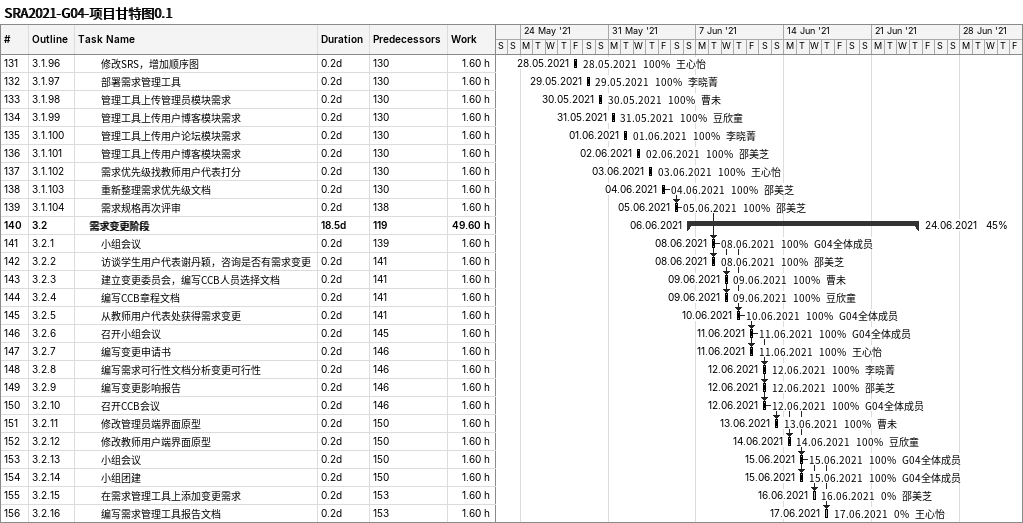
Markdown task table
SRA2021-G04-项目甘特图0.1

| ID | WBS | Task | Duration | Start | Finish | Predecessors | Resources | % complete | Work (h) |
|---|---|---|---|---|---|---|---|---|---|
| 131 | 3.1.96 | 修改SRS，增加顺序图 | 0.2d | 2021-05-28 | 2021-05-28 | 130 | 王心怡 | 100 | 1.60 |
| 132 | 3.1.97 | 部署需求管理工具 | 0.2d | 2021-05-29 | 2021-05-29 | 130 | 李晓菁 | 100 | 1.60 |
| 133 | 3.1.98 | 管理工具上传管理员模块需求 | 0.2d | 2021-05-30 | 2021-05-30 | 130 | 曹未 | 100 | 1.60 |
| 134 | 3.1.99 | 管理工具上传用户博客模块需求 | 0.2d | 2021-05-31 | 2021-05-31 | 130 | 豆欣童 | 100 | 1.60 |
| 135 | 3.1.100 | 管理工具上传用户论坛模块需求 | 0.2d | 2021-06-01 | 2021-06-01 | 130 | 李晓菁 | 100 | 1.60 |
| 136 | 3.1.101 | 管理工具上传用户博客模块需求 | 0.2d | 2021-06-02 | 2021-06-02 | 130 | 邵美芝 | 100 | 1.60 |
| 137 | 3.1.102 | 需求优先级找教师用户代表打分 | 0.2d | 2021-06-03 | 2021-06-03 | 130 | 王心怡 | 100 | 1.60 |
| 138 | 3.1.103 | 重新整理需求优先级文档 | 0.2d | 2021-06-04 | 2021-06-04 | 130 | 邵美芝 | 100 | 1.60 |
| 139 | 3.1.104 | 需求规格再次评审 | 0.2d | 2021-06-05 | 2021-06-05 | 138 | 邵美芝 | 100 | 1.60 |
| 140 | 3.2 | **需求变更阶段** | 18.5d | 2021-06-06 | 2021-06-24 | 119 |  | 45 | 49.60 |
| 141 | 3.2.1 | 小组会议 | 0.2d | 2021-06-08 | 2021-06-08 | 139 | G04全体成员 | 100 | 1.60 |
| 142 | 3.2.2 | 访谈学生用户代表谢丹颖，咨询是否有需求变更 | 0.2d | 2021-06-08 | 2021-06-08 | 141 | 邵美芝 | 100 | 1.60 |
| 143 | 3.2.3 | 建立变更委员会，编写CCB人员选择文档 | 0.2d | 2021-06-09 | 2021-06-09 | 141 | 曹未 | 100 | 1.60 |
| 144 | 3.2.4 | 编写CCB章程文档 | 0.2d | 2021-06-09 | 2021-06-09 | 141 | 豆欣童 | 100 | 1.60 |
| 145 | 3.2.5 | 从教师用户代表处获得需求变更 | 0.2d | 2021-06-10 | 2021-06-10 | 141 | G04全体成员 | 100 | 1.60 |
| 146 | 3.2.6 | 召开小组会议 | 0.2d | 2021-06-11 | 2021-06-11 | 145 | G04全体成员 | 100 | 1.60 |
| 147 | 3.2.7 | 编写变更申请书 | 0.2d | 2021-06-11 | 2021-06-11 | 146 | 王心怡 | 100 | 1.60 |
| 148 | 3.2.8 | 编写需求可行性文档分析变更可行性 | 0.2d | 2021-06-12 | 2021-06-12 | 146 | 李晓菁 | 100 | 1.60 |
| 149 | 3.2.9 | 编写变更影响报告 | 0.2d | 2021-06-12 | 2021-06-12 | 146 | 邵美芝 | 100 | 1.60 |
| 150 | 3.2.10 | 召开CCB会议 | 0.2d | 2021-06-12 | 2021-06-12 | 146 | G04全体成员 | 100 | 1.60 |
| 151 | 3.2.11 | 修改管理员端界面原型 | 0.2d | 2021-06-13 | 2021-06-13 | 150 | 曹未 | 100 | 1.60 |
| 152 | 3.2.12 | 修改教师用户端界面原型 | 0.2d | 2021-06-14 | 2021-06-14 | 150 | 豆欣童 | 100 | 1.60 |
| 153 | 3.2.13 | 小组会议 | 0.2d | 2021-06-15 | 2021-06-15 | 150 | G04全体成员 | 100 | 1.60 |
| 154 | 3.2.14 | 小组团建 | 0.2d | 2021-06-15 | 2021-06-15 | 150 | G04全体成员 | 100 | 1.60 |
| 155 | 3.2.15 | 在需求管理工具上添加变更需求 | 0.2d | 2021-06-16 | 2021-06-16 | 153 | 邵美芝 | 0 | 1.60 |
| 156 | 3.2.16 | 编写需求管理工具报告文档 | 0.2d | 2021-06-17 | 2021-06-17 | 153 | 王心怡 | 0 | 1.60 |
